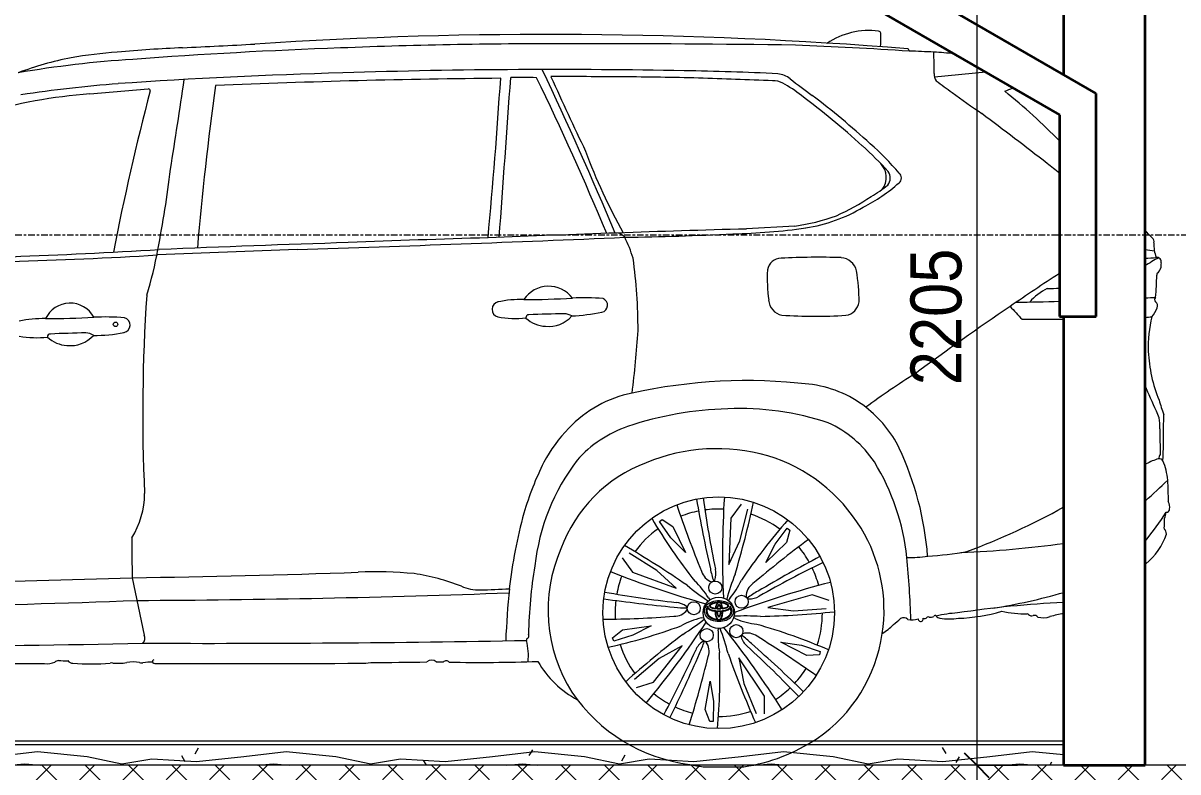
# Model space of a CAD drawing. Header units: millimetres. Extents: x -77355 to 26321, y -760 to 17156.
# Drawn here: x -44976 to -42146, y 884 to 2719 of the extents above; entities that cross this region are included whole.
import ezdxf

# ---------------------------------------------------------------- set-up
doc = ezdxf.new("R2010")
doc.units = ezdxf.units.MM
doc.linetypes.add('Centre', pattern=[31.75, 6.35, -4.7625, 15.875, -4.7625])
for name, color, linetype, lineweight in [('A-ANNO-DIMS', 211, 'Continuous', 9), ('A-ANNO-DIMS-50', 211, 'Continuous', 9), ('A-DETL-GENF', 92, 'Continuous', 18), ('A-DETL-MEDM', 33, 'Continuous', 35), ('A-FLOR', 192, 'Continuous', 18), ('A-FLOR-FNSH-1', 7, 'Continuous', 18), ('A-FLOR-LEVL-2', 51, 'Centre', 9), ('A-FLOR-PATT-1', 8, 'Continuous', 18), ('A-WALL-PATT-2', 254, 'Continuous', 18), ('G-IMPT', 8, 'Continuous', 18)]:
    doc.layers.add(name, color=color, linetype=linetype, lineweight=lineweight)
doc.styles.add('UTM Avo', font='', dxfattribs={"width": 0.9, "height": 125})
doc.styles.get('UTM Avo').set_extended_font_data('UTM Avo')
doc.dimstyles.new('1_Dim_chi_tiet_2_5', dxfattribs={"dimscale": 304.8, "dimtxt": 124.912619, "dimasz": 0.19685, "dimexe": 0.164042, "dimexo": 0.0625, "dimgap": 0.016404, "dimtad": 1, "dimdec": 0, "dimrnd": 5, "dimzin": 0, "dimdsep": 46, "dimtxsty": 'UTM Avo', "dimblk1": 'OBLIQUE', "dimblk2": 'OBLIQUE', "dimsah": 1, "dimcen": 0.09, "dimdle": 0.164042, "dimazin": 0, "dimtfac": 1, "dimtdec": 4, "dimtix": 1, "dimtmove": 0, "dimatfit": 3, "dimfxl": 0.328084, "dimfxlon": 1, "dimtvp": 1, "dimtolj": 1, "dimtzin": 0, "dimarcsym": 2})

# ---------------------------------------------------------------- blocks, each defined once
blk = doc.blocks.new('CAR_TOYOTA - CAR_TOYOTA_GRAND HIGHLANDER_dwg__U1-2292142-TKCS_NHÀ XE 2-3 - MẶT CẮT')
at = {"layer": 'G-IMPT', "flags": 128}
blk.add_lwpolyline([(-9121.4, 1025.8), (-9121, 1069.2), (-9184.2, 1163.6), (-9172, 1100.7), (-9142.1, 1026.6)], dxfattribs=at)
blk.add_lwpolyline([(-9255.5, 1007.1), (-9266.4, 1036.5), (-9254.5, 1106.6), (-9246.5, 1056.3), (-9247, 1007.6)], close=True, dxfattribs=at)
at = {"layer": 'G-IMPT'}
blk.add_circle((-9263, 1218.9), 16.1, dxfattribs=at)
for centre, radius, start, end in [((-9029.8, 1214.8), 205.4, 175.9287, 190.7567), ((-9759.9, 1033.9), 567, 14.2844, 20.8353), ((-11036.5, -205.3), 2318.9, 32.3725, 38.4746), ((-9246.2, 1164), 47.4, 123.8821, 157.3684), ((-9494.2, 1276.1), 236.8, 334.5407, 342.211), ((-9269.6, 1194.9), 8.94, 53.2359, 109.3348), ((-9294.9, 1179.7), 37.9, 340.0542, 36.1253), ((-11660.7, 2255.5), 2602.4, 331.7547, 335.6431), ((-12541.1, 2581.8), 3551.5, 333.8472, 336.6532), ((-11920.5, 1818), 2739.8, 342.6142, 346.2506), ((-10668.4, 1122.7), 1437.8, 354.7024, 2.1427), ((-7003.4, 1950.4), 2339.6, 199.3867, 203.8437)]:
    blk.add_arc(centre, radius, start, end, dxfattribs=at)
blk = doc.blocks.new('CAR_TOYOTA - CAR_TOYOTA_GRAND HIGHLANDER_dwg__U2-2292143-TKCS_NHÀ XE 2-3 - MẶT CẮT')
for p, rotation in [((-15954.8, 7731.6), 144), ((-17452.3, -3123), 216), ((-7591.6, -7901.4), 288.0000000000001), ((-5168.7, 9661.7), 72)]:
    blk.add_blockref('CAR_TOYOTA - CAR_TOYOTA_GRAND HIGHLANDER_dwg__U1-2292142-TKCS_NHÀ XE 2-3 - MẶT CẮT', p, dxfattribs=dict(rotation=rotation))
blk.add_blockref('CAR_TOYOTA - CAR_TOYOTA_GRAND HIGHLANDER_dwg__U1-2292142-TKCS_NHÀ XE 2-3 - MẶT CẮT', (0, 0))
blk = doc.blocks.new('CAR_TOYOTA - CAR_TOYOTA_GRAND HIGHLANDER_dwg-2292141-TKCS_NHÀ XE 2-3 - MẶT CẮT')
at = {"layer": 'G-IMPT'}
for p, q in [((-8578.4, 2598.3), (-8704.5, 2586)), ((-10774.8, 2545.2), (-10631.7, 2557.3)), ((-9047, 2221.4), (-9165.4, 2214.2)), ((-8185.5, 1638.5), (-8188.2, 1637.1)), ((-9258.6, 1310.4), (-9255.4, 1305.3)), ((-9222.1, 1310.5), (-9222.1, 1310.5)), ((-9206.4, 1309), (-9210.6, 1304.2)), ((-9264.9, 1296), (-9264.8, 1296)), ((-9195.1, 1274.3), (-9195.1, 1274.3)), ((-9276.1, 1261.2), (-9270.2, 1262.4)), ((-9191.6, 1258.9), (-9197, 1261.9)), ((-9234.7, 1229.4), (-9233.9, 1235.4)), ((-9221.1, 1237.4), (-9221.2, 1237.4)), ((-9271.9, 896.5), (-9171.6, 896.5))]:
    blk.add_line(p, q, dxfattribs=at)
at = {"layer": 'G-IMPT', "flags": 128}
blk.add_lwpolyline([(-11080.3, 1348.3), (-10671, 1359.5), (-10641.6, 1218.9)], dxfattribs=at)
at = {"layer": 'G-IMPT'}
for centre, radius in [((-10711.9, 1980.5), 5.51), ((-9233.5, 1273.8), 283.9), ((-9233.5, 1273.8), 38.4)]:
    blk.add_circle(centre, radius, dxfattribs=at)
for centre, radius, start, end in [((-9649.7, -8279.9), 10970.9, 85.40183, 93.76558), ((-8866.1, 2521.3), 179.3, 82.1278, 124.69), ((-8841.6, 2693.5), 5.37, 3.7562, 89.1984), ((-9096.6, 2682), 260.6, 355.2754, 2.6206), ((-12883.4, 49841.9), 47241.4, 272.83402, 273.04951), ((-9649.5, -10051.9), 12719.9, 89.71959, 92.30229), ((-9512.6, -32263.8), 34931.7, 89.23381, 90.12248), ((-9521.3, -8912.7), 11587.3, 86.26448, 87.64641), ((-10656.7, 1810.8), 839.3, 101.2889, 110.5179), ((-10615.3, 1397.8), 1253.1, 94.223, 99.4457), ((-10410.7, -559.4), 3220.6, 92.4377, 95.29), ((-9704.2, -10273.2), 12939, 92.02067, 94.27819), ((-8772.1, 2650.3), 5.77, 356.3235, 70.5355), ((-8802.6, 1047.6), 1602.8, 86.5561, 88.7042), ((-8883.3, -209.6), 2862.6, 85.4539, 86.4558), ((-9781.8, 2601.6), 1076.4, 359.6761, 2.44), ((-10503.2, -16.7), 2651.7, 93.5948, 99.7189), ((-9679.7, -11285.7), 13890.4, 90.18241, 91.96185), ((-9632.2, -13705.5), 16310.4, 88.89766, 90.322), ((-19013.8, -1804.5), 10335.6, 22.82043, 25.25285), ((-9801, -10573.6), 13175, 91.54065, 93.93585), ((-28062.5, 5139.1), 17704.7, 350.97108, 351.69057), ((-9552.3, -19692.8), 22277.4, 90.55446, 92.35336), ((-24469.6, 3550.4), 14733.4, 354.71222, 356.23728), ((-100656.2, 8948.9), 91135.3, 355.749171, 355.996167), ((-9807.6, -7253.1), 9838.9, 89.257, 89.62538), ((-16480.2, -708.2), 7555.6, 22.66627, 25.83975), ((-9609.6, -12826.7), 15414.3, 89.48197, 90.13016), ((-1033.3, 6467), 9444.9, 204.25228, 205.47467), ((-9539.5, -7843.2), 10430.4, 88.58958, 89.61971), ((-9449.4, -5253), 7856, 87.36621, 89.04502), ((-11166.8, -52337.7), 54954, 87.84603, 88.03527), ((-9099.2, 2533), 44.5, 59.5752, 92.6845), ((-9096.1, 2533), 62.1, 52.3642, 82.842), ((-8122.4, 3767.8), 1510.4, 231.715, 234.2728), ((-8678, 2593.1), 27.5, 174.9618, 215.3165), ((-8049.2, 3424.1), 1068.3, 232.4398, 235.0236), ((-10442.2, -799.8), 3380.3, 94.4649, 98.5319), ((-4171.3, 873.1), 6670.8, 165.4149, 168.89757), ((-10630.8, 2553.6), 3.77, 349.3776, 103.3052), ((-2234.5, 1447.2), 8308.2, 172.26268, 175.02577), ((-9190.5, 2346.9), 251.6, 50.6327, 63.1211), ((-5248.1, 7283.8), 5837.2, 234.21205, 235.09061), ((-9068.7, 3865.4), 1418.8, 292.2003, 293.0827), ((-9436.4, 1420.3), 1448.1, 44.159, 51.3815), ((-10677.3, 1252.7), 1296.2, 94.3142, 106.2871), ((-10585.1, 499.4), 2566.3, 50.583, 52.7251), ((-10319.8, 819.7), 2166.9, 47.7299, 52.6208), ((-17067.3, -8780.5), 14109.2, 52.24534, 53.06303), ((-9829.5, 1395.6), 1394.2, 47.1606, 51.1872), ((-9415.5, 1818.4), 802.9, 41.9176, 48.3069), ((-9291.9, 1931.1), 653.2, 40.0014, 48.8807), ((-8246.9, 2888), 1399.1, 200.2087, 209.2276), ((-13311.5, 2692.4), 2754.4, 348.9303, 353.0801), ((-8870.7, 2340.9), 48, 321.8557, 44.5391), ((-8840.9, 2338.7), 27.9, 322.6275, 35.0611), ((-8800.6, 2339.2), 14.9, 307.3133, 52.6315), ((-10011.6, 345.8), 2573.5, 51.1691, 52.0375), ((-9071.3, 2645.6), 423.8, 296.9541, 311.3113), ((-9060.3, 2633.9), 394.7, 300.5251, 307.7334), ((-9200.4, 2808.3), 616.9, 294.4385, 303.508), ((-9078.8, 2600.5), 388, 278.6531, 300.9572), ((-9113.3, 2706), 489.1, 277.7947, 290.1124), ((-8520.9, -23621.2), 25843.4, 91.42909, 92.13399), ((-9228.5, 3671.9), 1469.8, 271.162, 278.1411), ((-9172.6, 1305.7), 1337.3, 41.5284, 42.5865), ((-8655, -44314.9), 46519.6, 91.83104, 92.40214), ((-12205.3, 65162.2), 63027.9, 271.76276, 272.492794), ((-8965.7, -27284.3), 29488.7, 91.61892, 92.28493), ((-8296.3, -34150.8), 36374.4, 91.86988, 92.36735), ((-9486.3, 2176.6), 28.3, 37.8541, 79.0282), ((-9554.1, 9129.7), 6936.3, 270.74384, 272.93644), ((-9732.7, 2057.2), 301.5, 16.4073, 26.9725), ((-8178, 2182.7), 11.6, 348.1456, 55.9527), ((-8061.5, 2174.6), 105.4, 176.873, 186.799), ((-11647.1, 20073.7), 17940.2, 272.17268, 273.33087), ((-11450.2, 2307.7), 854.1, 342.5739, 350.287), ((-5705, -117020), 119271.4, 92.191799, 92.356534), ((-8256.4, 1556.1), 610.7, 81.4554, 83.5732), ((-8070.3, 2178.9), 97.2, 189.9061, 200.6515), ((-11363.8, 15001.3), 12872.9, 271.75168, 273.36062), ((-10587.6, 1974.9), 1156.3, 359.5376, 8.3293), ((-9080.7, 2108.7), 33.8, 90.1371, 170.9735), ((-8989.2, 388.5), 1756.4, 88.1852, 92.9887), ((-8936.3, 2102.3), 41.7, 13.1436, 86.348), ((-8025.9, 1887.5), 286.8, 116.744, 124.5847), ((-8214.6, 2702.6), 560.6, 272.7025, 275.4631), ((-8159.7, 2133.9), 10.8, 346.3552, 98.5094), ((-8038, 2121.3), 111.7, 174.8308, 181.0878), ((-8657.5, 2095.3), 457, 177.6517, 187.0096), ((-9425.9, 2029.5), 536.6, 0.6228, 8.8247), ((-5815, -1904.7), 4769.9, 122.7926, 124.5345), ((-8788.7, 2103.4), 628.7, 354.8266, 359.8003), ((-8155.8, 2102.4), 4.37, 130.196, 195.68), ((-8177.9, 2128.4), 29.8, 310.2639, 341.8591), ((-9650.2, 2001), 72.9, 37.105, 146.2796), ((-8362.1, 1940), 144.8, 117.2628, 138.9106), ((-8425.2, 2780), 711.3, 269.7457, 272.1767), ((-6402.1, 1761.1), 4243.2, 176.0697, 182.6333), ((-9717, 1766), 275.6, 88.7286, 102.2349), ((-9706.4, 3903.7), 1862.3, 269.8628, 273.5218), ((-9565.2, 1464.5), 581.1, 85.2574, 92.646), ((-9523.3, 2027.4), 17.3, 281.2405, 69.154), ((-9071.8, 2042.1), 39.4, 183.7604, 260.0163), ((-8281.9, 4084.6), 2041.4, 272.6313, 273.3517), ((-8159.1, 2041.1), 6.56, 122.154, 236.7658), ((-10823.3, 1965.6), 66.9, 28.9731, 154.4115), ((-9769.8, 2017), 19.1, 101.9107, 253.9987), ((-9626.1, 2548.1), 548, 273.3811, 281.1661), ((-8927.1, 2040.6), 38.1, 278.0123, 352.0328), ((-4310.6, -4160.2), 7480.9, 124.23353, 126.41487), ((-8060.9, 2417), 603.2, 220.5751, 224.6618), ((-8559.6, 6860.9), 4826.5, 270.6551, 271.916), ((-8208.8, 2036.2), 52.1, 314.865, 342.9767), ((-8169.4, 2026.1), 11.7, 333.5916, 54.7574), ((-10889.7, 1719), 275.6, 88.7286, 102.2349), ((-10879.2, 3856.8), 1862.3, 269.8628, 273.5218), ((-10737.9, 1417.5), 581.1, 85.2574, 92.646), ((-10694.9, 1978.7), 18.6, 281.3678, 74.4823), ((-9732, 2233.4), 238.7, 259.5908, 276.2628), ((-9699.6, 1997.5), 6.42, 84.4204, 191.6942), ((-9655.9, 2048.1), 72.2, 226.0677, 268.1132), ((-9486, -3271.7), 5279.9, 91.3659, 92.3119), ((-9648.9, 2047.5), 72.1, 262.5519, 319.9018), ((-9616.2, 1960.5), 46.4, 61.0209, 84.6379), ((-8996.4, 3231.7), 1231.2, 266.1717, 273.4754), ((-8479.4, 13575.3), 11582.3, 269.94795, 270.45111), ((-8219.4, 2372.8), 376.5, 274.7484, 277.2246), ((-7862.6, 1925.1), 318.2, 166.5174, 181.9812), ((-10872.4, 1950.5), 6.42, 84.4204, 191.6942), ((-10658.7, -3318.7), 5279.9, 91.3659, 92.3119), ((-10821.9, 2003), 74.5, 263.0299, 318.4558), ((-10787.8, 1919.2), 40.7, 57.8481, 85.4921), ((-10757.7, 2274), 320.5, 268.4862, 281.9735), ((-11766.4, 2106.5), 2339.3, 352.7673, 356.5449), ((-10904.7, 2186.5), 238.7, 259.5908, 276.2628), ((-10828.6, 2001.2), 72.2, 226.0677, 268.1132), ((-7832.5, 1929.1), 348.4, 182.4748, 202.6875), ((-9163.9, 536.4), 1306.3, 83.3577, 102.459), ((-7792.4, 320.4), 1813.8, 121.9182, 126.5616), ((-9389.1, 1526.3), 291.2, 101.2041, 136.7613), ((-9040.8, 1564.2), 271.2, 51.7661, 84.077), ((-7954.4, 1923), 252, 201.2986, 205.1985), ((-9857.6, 1036.2), 1847.7, 22.7733, 24.9562), ((-7659.4, 1934.8), 514.1, 195.8082, 199.931), ((-9190.2, 933.6), 840.1, 91.4549, 108.4974), ((-9179.4, 1102.4), 671.8, 71.3971, 92.7436), ((-9052.3, 1546.2), 292.6, 26.6647, 52.1805), ((-8387.9, 1750.9), 245.4, 354.7926, 2.0144), ((-9360.6, 1451.6), 294.8, 109.0382, 138.3288), ((-9075.2, 1494.4), 268.4, 33.7037, 65.7691), ((-8300.1, 1729.6), 147.8, 358.0669, 8.4663), ((-9047.5, 1701.3), 904.4, 356.5146, 1.7297), ((-9350.7, 1478.6), 352, 135.3788, 152.2448), ((-898.7, 1810.4), 7254.2, 180.67747, 181.17714), ((-9238.6, 1223.5), 452.4, 73.9144, 112.4869), ((-9492.3, 1351.9), 773.3, 4.4989, 24.8972), ((-8960.4, 1294.8), 783.2, 153.6442, 163.4422), ((-9162.4, 1330.5), 525, 142.8426, 173.6039), ((-9229.2, 1272.6), 402.6, 31.1314, 73.2634), ((-9327.8, 1350.9), 558.5, 5.9879, 31.5727), ((-8128.5, 1543.9), 110.4, 104.1519, 121.111), ((-8137.8, 1650), 17.7, 140.0295, 176.8043), ((-8153.8, 1640.1), 11, 34.492, 98.6469), ((-8286.9, 1586), 154.5, 4.808, 23.0206), ((-9286.6, 1309), 355.2, 110.6034, 159.988), ((-9172.1, 2661.1), 1485.9, 311.4949, 314.3726), ((-8738.4, 1555.5), 607, 359.1193, 4.0986), ((-10848.9, 1567.1), 208.1, 328.116, 359.7461), ((-9228.7, 3048), 1732.7, 290.3814, 299.0335), ((-8163.8, 1531), 35.7, 355.2957, 25.2689), ((-8543.9, 1197.8), 1210.4, 164.6591, 173.5956), ((-9233.5, 1273.8), 254.1, 101.1714, 111.4821), ((-9233.5, 1273.8), 254.1, 87.2479, 97.627), ((-9233.5, 1273.8), 254.1, 53.8175, 71.9301), ((-8674.1, 1857.4), 634.3, 320.0696, 327.8952), ((-10234.6, 1555), 2094.6, 357.9675, 358.6282), ((-8241.1, 1537.4), 105.7, 342.0533, 350.6551), ((-8136, 1528), 7.75, 263.5866, 0.4467), ((-9233.5, 1273.8), 254.1, 125.8175, 143.9301), ((-9211.1, 1281), 382.8, 351.2478, 31.4492), ((-8170.5, 1461.7), 34.8, 7.8705, 33.0881), ((-7795.4, 1442.5), 2876.8, 179.7085, 181.6536), ((-8745.1, 4014.3), 2595.1, 272.3271, 277.9082), ((-8291.7, 1520.2), 164.7, 309.6307, 340.981), ((-9278, 1280.1), 373.9, 156.2829, 212.5556), ((-9233.5, 1273.8), 254.1, 29.1714, 39.4821), ((-8764.3, 2196.3), 784.9, 273.1329, 280.1999), ((-8612.7, 1205.2), 1087, 170.2665, 179.1386), ((-8768.7, 1737.8), 328.6, 269.371, 278.2849), ((-10785.6, 1205.4), 2023.5, 1.4508, 5.7777), ((-8323.4, 1536.7), 198.1, 313.0672, 313.6432), ((-11238.3, 36018.5), 34663.7, 270.93762, 271.85367), ((-10070.4, 478.8), 895.4, 84.2219, 92.9845), ((-10056.1, 851.5), 523.7, 68.5109, 81.6716), ((-9233.5, 1273.8), 254.1, 159.2479, 169.627), ((-9233.5, 1273.8), 254.1, 15.2479, 25.627), ((-9820.6, 1439.8), 110.1, 246.6375, 271.2489), ((-9889.2, 3874), 2545.2, 271.5995, 273.2092), ((-7281.3, 1095.5), 2476.8, 174.5022, 177.463), ((-11650.3, 26850), 25565, 269.81249, 272.22113), ((-10773.7, 29378.1), 28074.2, 270.23303, 272.09432), ((-9233.5, 1273.8), 254.1, 173.1714, 183.4821), ((-9232.9, 1247), 55.8, 88.4894, 108.7155), ((-9233.1, 1248), 54.9, 69.0933, 88.2297), ((-8793.9, 2737.2), 1470.7, 279.0961, 286.0279), ((-9251.1, 1277.7), 18, 173.7442, 214.5824), ((-9248.5, 1277.7), 20.6, 139.0416, 174.6487), ((-9250.1, 1277.9), 14.5, 167.5217, 189.4441), ((-9246.5, 1278.6), 18.1, 189.5823, 202.1984), ((-9246.9, 1278), 17.6, 154.128, 169.9418), ((-9241.1, 1270.2), 31.2, 108.1155, 137.577), ((-9240.7, 1275.2), 24.4, 143.7558, 154.5092), ((-9244.4, 1277.8), 18.2, 153.3972, 179.569), ((-9247.8, 1278.2), 14.7, 181.1777, 204.4978), ((-9252.4, 1290.6), 9.5, 209.4275, 237.1442), ((-9255.9, 1289.1), 4.48, 173.1158, 218.8916), ((-9250.4, 1293), 11.3, 217.0484, 241.302), ((-9245.7, 1299.7), 20.7, 235.2708, 248.979), ((-9254.3, 1290.9), 2.56, 139.1299, 189.441), ((-9253.3, 1291.1), 3.53, 189.0248, 220.5355), ((-9248.5, 1286.9), 9.59, 111.9383, 143.3535), ((-9248.3, 1295.6), 10.3, 221.8043, 242.6461), ((-9243.3, 1304.8), 25.1, 239.8879, 252.4131), ((-9252.3, 1290.6), 2.37, 140.8508, 177.8305), ((-9252.3, 1290.7), 2.38, 178.8838, 209.7884), ((-9250.1, 1292.3), 5.11, 213.6606, 242.1106), ((-9248.7, 1287.8), 6.91, 125.0355, 141.8402), ((-9235.7, 1325.7), 48.6, 249.0315, 254.4607), ((-9241.9, 1310.2), 26.2, 244.8122, 260.0768), ((-9242.6, 1279.2), 17.4, 117.2578, 125.0676), ((-9243.1, 1305.5), 20, 242.0642, 250.7515), ((-9234.6, 1255.8), 43.7, 104.0669, 113.5504), ((-9239, 1316.5), 37.4, 251.6254, 259.3671), ((-9240.2, 1273.7), 23.4, 109.3659, 116.4258), ((-9240.2, 1316.7), 31.6, 252.5841, 259.4308), ((-9234.1, 1340.5), 63.3, 256.6221, 261.2246), ((-9231.5, 1245.5), 53, 101.4732, 108.1675), ((-9236.2, 1336.3), 52.9, 258.8657, 264.7401), ((-9240.2, 1313.3), 28.2, 258.0518, 266.0728), ((-9238.8, 1314.6), 35.6, 258.3606, 265.858), ((-9229.9, 1227.6), 72.2, 95.9672, 102.3039), ((-9245.3, 1260), 18, 81.613, 85.2345), ((-9188.8, 1223.7), 76.3, 133.5303, 134.9045), ((-9033.6, 1281.2), 209.1, 180.9418, 181.566), ((-9193.1, 1278.1), 49.5, 182.9902, 189.4852), ((-9208.1, 1280.6), 34.4, 162.7061, 172.4081), ((-9260.8, 1270.6), 23.7, 33.4511, 37.9042), ((-9234.7, 1258.8), 39.3, 93.331, 100.6756), ((-9203.3, 1278), 38, 178.4373, 186.0754), ((-9208.8, 1280.8), 32.4, 167.6274, 174.9958), ((-9144.6, 1284.6), 97.2, 186.2543, 189.3676), ((-9220.6, 1284.6), 21.2, 140.5697, 162.966), ((-9209.3, 1281), 31.8, 155.3158, 167.7337), ((-9227.5, 1289.5), 11.8, 134.207, 155.9877), ((-9232.7, 1355.7), 77.2, 265.9586, 273.7146), ((-9206.8, 1278.3), 31.4, 179.1513, 193.7016), ((-9211.5, 1281.3), 26.5, 162.6195, 175.3593), ((-9294.2, 1339.3), 79.3, 315.1868, 316.4092), ((-9232.1, 1403.2), 119.9, 267.2095, 271.9943), ((-9233, 1253.8), 45.8, 85.147, 95.5464), ((-9233, 1383), 105.7, 267.7519, 272.2481), ((-9205.5, 1278.3), 31.6, 181.848, 190.0691), ((-9232.9, 1290.8), 8.3, 59.6881, 119.5638), ((-9226.1, 1286.3), 11.1, 143.4705, 164.558), ((-9220.2, 1283.2), 16.6, 161.083, 175.0018), ((-9232, 1395.1), 110.5, 267.5517, 271.5159), ((-9228.2, 1286.4), 8, 138.3501, 164.1203), ((-9232.4, 1294.4), 4.85, 110.9906, 132.5802), ((-9231.7, 1290.2), 4.26, 117.1315, 141.6287), ((-9232.9, 1290.6), 1.67, 36.7664, 138.1431), ((-9232.8, 1294.7), 4.37, 76.4288, 107.8218), ((-9233, 1292.6), 1.59, 69.2696, 114.0716), ((-9233.8, 1290.6), 3.73, 49.416, 68.4608), ((-9233.8, 1293.9), 5.52, 50.0956, 68.4838), ((-9237.8, 1286.3), 8.16, 16.1937, 40.4469), ((-9239.3, 1286.3), 10.6, 14.2184, 41.7275), ((-9239.5, 1288.5), 13.3, 16.9658, 45.9296), ((-9246, 1282.9), 17, 5.6621, 19.4417), ((-9250.7, 1276.5), 21.8, 345.3431, 353.8331), ((-9256.2, 1278), 28.4, 339.6492, 352.2728), ((-9236.6, 1221.9), 77.9, 79.2443, 84.431), ((-9235.8, 1276.9), 10.2, 39.3812, 48.9402), ((-9247.2, 1277.2), 18.3, 350.6108, 0.3842), ((-9256, 1280.8), 28.2, 5.1913, 16.744), ((-9243.8, 1285.5), 19.6, 15.4806, 39.5003), ((-9231.1, 1258.7), 39.3, 79.3244, 86.4882), ((-9264.1, 1278.6), 36.4, 352.9887, 0.1941), ((-9258.5, 1280.7), 33.8, 5.1036, 20.3246), ((-9260.7, 1277), 36.1, 348.6484, 359.0664), ((-9257.7, 1280.5), 34.4, 7.5919, 17.2939), ((-9214.6, 1276.4), 12.6, 136.3191, 144.5692), ((-9227.8, 1325.7), 42.1, 274.0215, 284.2464), ((-9255.1, 1278.8), 30.6, 355.5146, 0.5308), ((-9228.1, 1321.5), 42.6, 274.7629, 283.3064), ((-9283.5, 1221.7), 82.2, 42.8851, 44.218), ((-9272.7, 1278), 49.5, 350.5148, 357.0098), ((-9234.4, 1245.5), 53, 71.8325, 78.5268), ((-9225.6, 1313.2), 28.2, 273.9272, 281.9482), ((-9432.3, 1281.1), 209.1, 358.434, 359.0582), ((-9220.6, 1259.9), 18, 94.7655, 98.387), ((-9231.3, 1254.8), 44.6, 67.9903, 78.1052), ((-9231.7, 1340.4), 63.3, 278.7754, 283.3779), ((-9225.6, 1316.7), 31.6, 280.5692, 287.4159), ((-9225.5, 1312.3), 33.1, 282.5995, 293.0563), ((-9225.6, 1273.7), 23.4, 63.5742, 70.6341), ((-9222.4, 1305.8), 21.5, 283.2592, 298.4672), ((-9230.1, 1325.6), 48.6, 285.5393, 290.9685), ((-9222.7, 1305.4), 20, 289.2485, 297.9358), ((-9223.2, 1279.2), 17.4, 54.9324, 62.7422), ((-9221.1, 1280.9), 16.5, 50.5934, 66.6842), ((-9223.7, 1272), 29.1, 38.3414, 69.4647), ((-9215.7, 1292.3), 5.11, 297.8894, 326.3394), ((-9217.1, 1287.8), 6.91, 38.1598, 54.9645), ((-9220.1, 1299.6), 20.7, 291.021, 304.7292), ((-9221.5, 1302.3), 22.3, 293.744, 305.9117), ((-9215, 1292.6), 6.41, 297.1132, 331.871), ((-9213.5, 1290.6), 2.37, 2.1695, 39.1492), ((-9213.5, 1290.6), 2.38, 330.2116, 1.1162), ((-9213.8, 1290.1), 4.87, 18.569, 48.8359), ((-9211.6, 1290.8), 2.56, 331.3429, 18.3357), ((-9213, 1290.8), 8.02, 305.0488, 330.8767), ((-9213.5, 1290.5), 9.5, 302.8558, 330.5725), ((-9209.7, 1289), 4.24, 330.3977, 8.1785), ((-9227.2, 1273.3), 27.2, 26.9823, 36.9307), ((-9221.5, 1277.7), 18.2, 0.431, 26.6028), ((-9218, 1278.1), 14.7, 335.5022, 358.8223), ((-9216.1, 1277.5), 14.7, 322.3938, 355.7171), ((-9217.6, 1278.5), 20.9, 309.5841, 353.5324), ((-9221.5, 1277.3), 20.2, 12.8895, 24.383), ((-9216.5, 1278.2), 15.2, 352.928, 13.4861), ((-9216.6, 1277.9), 19.8, 354.8564, 37.6207), ((-8274.9, -1165.6), 2467.3, 92.632, 98.6953), ((-8658.7, 1667.3), 407.3, 271.7926, 286.9896), ((-8481, 1527.3), 256.3, 256.7696, 270.8667), ((-9244.5, 1281.7), 25.8, 213.4958, 242.1636), ((-9244.8, 1280), 20.2, 204.1307, 217.4274), ((-9243.3, 1280.7), 19.9, 205.6677, 227.4627), ((-9244.1, 1280.6), 21.1, 217.5437, 232.4226), ((-9233.8, 1294.2), 38.2, 232.5802, 239.8654), ((-9234.1, 1293.9), 35.9, 230.8695, 265.1252), ((-9234.1, 1300.3), 47.1, 241.5781, 266.1273), ((-9234.7, 1296.2), 39.5, 242.4653, 249.7199), ((-9229.5, 1314.2), 58.3, 251.0299, 254.7882), ((-9234.4, 1296.8), 40.2, 255.0524, 267.7491), ((-9203.6, 1276.5), 38.9, 189.7409, 200.3685), ((-9210.4, 1274.5), 30.5, 190.7711, 204.133), ((-9222.2, 1270), 19.3, 201.5112, 215.782), ((-9227.8, 1266.4), 11.4, 202.9391, 225.0151), ((-9233.6, 1262.6), 5.7, 222.6443, 231.7992), ((-9219.9, 1274.9), 17.8, 193.0327, 210.5644), ((-9233, 1309.2), 56, 265.6492, 283.7118), ((-9233, 1265.7), 8.65, 240.9438, 298.9367), ((-9219.9, 1275.4), 17, 188.595, 202.8751), ((-9232.8, 1302.4), 45.9, 266.0101, 276.4692), ((-9232.7, 1261.5), 4.44, 224.3773, 253.8229), ((-9225.8, 1272.8), 10.5, 202.4106, 211.4756), ((-9231.9, 1267.7), 3.84, 208.5361, 242.4702), ((-9232.1, 1268.8), 3.03, 210.6903, 244.5541), ((-9232.9, 1260.4), 3.37, 252.3514, 289.09), ((-9233, 1265.5), 1.4, 241.6202, 286.0474), ((-9232.9, 1267.5), 1.5, 248.2374, 288.2314), ((-9233.7, 1267.3), 3.38, 288.9991, 322.9311), ((-9233.5, 1268.4), 2.58, 294.3393, 329.1751), ((-9234.2, 1262.9), 6.17, 292.8573, 322.7108), ((-9242.2, 1273.9), 12.9, 328.0972, 347.2297), ((-9240.5, 1272.2), 11.7, 324.0187, 339.585), ((-9240.3, 1267.7), 13.9, 322.4015, 337.5061), ((-9231.3, 1293.1), 35, 274.1589, 309.3511), ((-9231.6, 1262.6), 5.31, 301.9376, 311.4045), ((-9243.5, 1269.8), 19, 324.0197, 338.5319), ((-9232, 1298.6), 42, 275.9496, 287.4509), ((-9255.8, 1274.4), 30.8, 337.0143, 351.5932), ((-9262.2, 1276.4), 38.9, 339.6315, 350.2591), ((-9228, 1291), 37.1, 282.857, 309.7094), ((-9227.5, 1287.5), 30.1, 285.5961, 299.5786), ((-9229.7, 1291.4), 34.6, 299.6715, 307.9423), ((-9222.6, 1280.7), 19.9, 312.5373, 334.3323), ((-9223.1, 1281.6), 22.8, 309.8993, 324.9123), ((-9233.5, 1273.8), 254.1, 341.8175, 359.9301), ((-9000.7, 1502), 322.7, 307.2444, 311.3257), ((-8780.2, 1247.3), 14.4, 45.1748, 120.9819), ((-8760, 1311), 54.4, 259.3052, 286.3901), ((-8738.4, 1258.6), 6.25, 177.6678, 19.1802), ((-8728.9, 1267.6), 7.83, 242.8295, 320.7691), ((-8719.9, 1258.7), 4.91, 66.7167, 126.629), ((-8714.4, 1283.1), 20.2, 259.934, 294.5754), ((-8702.9, 1263.8), 3.24, 35.4759, 163.9778), ((-8636.8, 1012.8), 260.7, 92.451, 104.098), ((-8689.5, 1274.3), 13.8, 218.4462, 261.4004), ((-8667.4, 1411.5), 152.8, 260.8939, 278.0503), ((-8476.7, 1267.9), 3.19, 29.4504, 98.7929), ((-8466.9, 1275.7), 9.39, 222.0365, 294.8072), ((-8460.2, 1256.1), 11.4, 39.2517, 104.001), ((-8438.4, 1313.1), 51.4, 255.3698, 289.1695), ((-8014, -351.3), 1666.4, 102.9779, 104.1558), ((-10654.9, 1211.5), 15.2, 306.4814, 29.2383), ((-9707.4, 1217.7), 8.69, 306.9913, 26.2111), ((-9205.4, 1275.8), 376.4, 304.4486, 351.8999), ((-8907.5, 1342.3), 140.9, 301.9957, 316.4046), ((-11321.3, 31326.6), 30135, 269.08074, 271.28429), ((-10486.9, 44348.3), 43149.4, 269.78889, 271.03875), ((-9701.7, 1207.5), 3.33, 99.2294, 206.6547), ((-9855.8, 1168.1), 155.8, 354.7312, 14.0867), ((-9233.5, 1273.8), 254.1, 197.8175, 215.9301), ((-10970.7, 10055.2), 8906, 269.49938, 270.54593), ((-10879, 1190.5), 41.5, 260.4747, 295.8776), ((-10847.6, 1132.5), 24.6, 99.0693, 122.8268), ((-10836.3, 1367.9), 211.6, 265.8937, 272.0607), ((-10815.7, 1166.2), 16.2, 217.0332, 265.8573), ((-10772, 1929.5), 780.8, 266.7076, 273.4475), ((-10721.1, 1141.5), 9.46, 75.9217, 115.2344), ((-10705.3, 1281.2), 131.2, 264.0916, 279.0745), ((-10667.3, 1053.9), 99.3, 81.7747, 100.0252), ((-10647.4, 1164.2), 13.3, 244.9862, 281.9046), ((-10613.9, 929), 224.3, 91.9479, 97.8883), ((-10617.9, 1154.4), 3.81, 97.5743, 198.0815), ((-10617, 1154.1), 4.58, 191.0872, 295.1422), ((-10380.8, 91983), 90833.4, 269.852217, 270.169912), ((-10112.9, 1310.3), 160.3, 270.537, 279.5841), ((-10064.8, 6762.9), 5610.7, 269.7806, 271.1842), ((-9937.2, 1140.8), 17.1, 47.9354, 132.6339), ((-9914.8, 1320.1), 166.9, 266.2522, 272.2136), ((-9901.7, 1146.9), 9.28, 39.6795, 136.3178), ((-9821.1, 5879.7), 4727.5, 269.1105, 271.7482), ((-9458.4, 1282.7), 253.3, 210.4157, 241.3745), ((-9233.5, 1273.8), 254.1, 317.1714, 327.4821), ((-9252.6, 1310.7), 412, 214.2347, 262.7368), ((-9233.5, 1273.8), 254.1, 231.2479, 241.627), ((-9233.5, 1273.8), 254.1, 303.2479, 313.627), ((-9233.5, 1273.8), 254.1, 245.1714, 255.4821), ((-9233.5, 1273.8), 254.1, 269.8175, 287.9301), ((-9240, 1340.9), 449.7, 278.7403, 303.3839), ((-9221.8, 1293.8), 400.5, 258.0614, 262.8126)]:
    blk.add_arc(centre, radius, start, end, dxfattribs=at)
blk.add_blockref('CAR_TOYOTA - CAR_TOYOTA_GRAND HIGHLANDER_dwg__U2-2292143-TKCS_NHÀ XE 2-3 - MẶT CẮT', (0, 0))
blk = doc.blocks.new('CAR_TOYOTA - CAR_TOYOTA-2292600-TKCS_NHÀ XE 2-3 - MẶT CẮT')
blk.add_blockref('CAR_TOYOTA - CAR_TOYOTA_GRAND HIGHLANDER_dwg-2292141-TKCS_NHÀ XE 2-3 - MẶT CẮT', (0, 0))
blk = doc.blocks.new('DIMBLOCK15-TKCS_NHÀ XE 2-3 - MẶT CẮT')
at = {"layer": 'A-ANNO-DIMS-50'}
for p, q in [((-42638.7, 3155.3), (-42638.7, 850)), ((-42538.7, 3105.3), (-42688.7, 3105.3)), ((-42638.7, 3105.3), (-42538.7, 3105.3)), ((-42538.7, 900), (-42688.7, 900)), ((-42638.7, 900), (-42538.7, 900))]:
    blk.add_line(p, q, dxfattribs=at)
at = {"layer": 'A-ANNO-DIMS-50', "lineweight": 25}
for p, q in [((-42638.7, 3105.3), (-42668.7, 3135.3)), ((-42638.7, 3105.3), (-42608.7, 3075.3)), ((-42638.7, 900), (-42668.7, 930)), ((-42638.7, 900), (-42608.7, 870))]:
    blk.add_line(p, q, dxfattribs=at)
at = {"layer": 'A-ANNO-DIMS-50', "color": 0, "insert": (-42801, 1831.4), "char_height": 125, "width": 410.824, "attachment_point": 1, "rotation": 90, "line_spacing_factor": 1.110334, "style": 'UTM Avo'}
blk.add_mtext('2205', dxfattribs=at)
blk = doc.blocks.new('_Oblique')
at = {"color": 0, "linetype": 'ByBlock', "lineweight": -2}
blk.add_line((-0.5, -0.5), (0.5, 0.5), dxfattribs=at)

msp = doc.modelspace()

# ---------------------------------------------------------------- hatches: boundary and pattern name
at = {"layer": 'A-FLOR-PATT-1'}
h = msp.add_hatch(dxfattribs=at)
h.set_pattern_fill('FP_24', color=256, style=0, pattern_type=2)
h.set_pattern_definition([(45, (-45395.88, 14200), (-53.033, 53.033), []), (135, (-45395.88, 14200), (-53.033, -53.033), [])])
h.paths.add_polyline_path([(-42132.1, 830), (-41925.8, 830), (-41925.8, 900), (-47274.5, 900), (-47274.5, 830), (-42225.8, 830)])
at = {"layer": 'A-WALL-PATT-2'}
h = msp.add_hatch(dxfattribs=at)
h.set_pattern_fill('FP_37', color=256, style=0, pattern_type=2)
h.set_pattern_definition([(0, (-45395.88, 14200), (406.4, 101.6), [16.764, -288.036, 16.764, -288.036, -1625.6]), (0, (-45395.88, 14200), (406.4, 101.6), [-609.6, 16.764, -592.836, 16.764, -288.036, -711.2]), (0, (-45395.88, 14200), (406.4, 101.6), [-1524, 16.764, -186.436, 16.764, -491.236]), (120, (-45243.48, 14250.8), (-291.1882, 301.1527), [16.764, -288.036, 16.764, -288.036, -1625.6]), (120, (-45243.48, 14250.8), (-291.1882, 301.1527), [-609.6, 16.764, -592.836, 16.764, -288.036, -711.2]), (120, (-45243.48, 14250.8), (-291.1882, 301.1527), [-1524, 16.764, -186.436, 16.764, -491.236]), (240, (-45192.68, 14454), (-115.2118, -402.7527), [16.764, -288.036, 16.764, -288.036, -1625.6]), (240, (-45192.68, 14454), (-115.2118, -402.7527), [-609.6, 16.764, -592.836, 16.764, -288.036, -711.2]), (240, (-45192.68, 14454), (-115.2118, -402.7527), [-1524, 16.764, -186.436, 16.764, -491.236])])
h.paths.add_polyline_path([(-42425.8, 900), (-42425.8, 950), (-47274.5, 950), (-47274.5, 900), (-43237, 900)])
h = msp.add_hatch(dxfattribs=at)
h.set_pattern_fill('FP_36', color=256, style=0, pattern_type=2)
h.set_pattern_definition([(349.695, (-42036.8, 869.39), (3657.5982, -609.61005), [68.155, -6747.38]), (0, (-41969.75, 857.2), (609.6, 609.6), [67.056, -542.544]), (18.435, (-41902.69, 857.2), (1219.199, 609.6016), [57.83, -1869.893]), (172.875, (-41847.825, 875.49), (4267.1994, -609.5991), [49.148, -4865.604]), (174.806, (-41896.593, 881.584), (6096.00395, -609.5547), [67.333, -6665.92]), (194.036, (-41963.65, 887.68), (-1828.8022, -609.5924), [75.403, -2438.04]), (9.462, (-41988.03, 869.39), (3048.005, 609.5835), [37.08, -3670.97]), (353.66, (-41951.46, 875.49), (-4876.8008, 609.5835), [55.202, -5464.96]), (185.711, (-41896.593, 869.39), (-5486.3951, -609.63944), [61.264, -6065.14]), (168.69, (-41957.55, 863.3), (2438.4, -609.6026), [31.084, -3077.28]), (354.806, (-42091.665, 863.296), (-6096.00395, 609.5547), [67.333, -6665.92]), (348.69, (-42024.61, 857.2), (-2438.4, 609.6026), [62.167, -3046.194]), (0, (-41963.65, 845), (609.6, 609.6), [73.15, -536.45]), (20.556, (-41890.5, 845.01), (3048.0001, 1219.197), [52.084, -5156.34]), (3.814, (-41841.73, 863.296), (8534.40115, 609.5889), [91.643, -9072.654]), (354.806, (-41750.29, 869.39), (-6096.00395, 609.5547), [67.333, -6665.92]), (0, (-41683.23, 863.3), (609.6, 609.6), [67.056, -542.544]), (5.194, (-42225.78, 863.296), (6096.00395, 609.5547), [67.333, -6665.92]), (354.806, (-42158.72, 869.39), (-6096.00395, 609.5547), [67.333, -6665.92]), (0, (-42225.8, 875.5), (609.6, 609.6), [36.576, -573.024]), (5.194, (-42189.2, 875.49), (6096.00395, 609.5547), [67.333, -6665.92]), (0, (-42122.15, 881.6), (609.6, 609.6), [60.96, -548.64]), (10.305, (-42061.185, 881.584), (-3657.5982, -609.61005), [68.155, -6747.38]), (5.194, (-41994.13, 893.776), (6096.00395, 609.5547), [67.333, -6665.92]), (354.806, (-41927.073, 899.87), (-6096.00395, 609.5547), [67.333, -6665.92]), (354.806, (-41860.02, 893.776), (-6096.00395, 609.5547), [67.333, -6665.92]), (351.87, (-41792.96, 887.68), (-3657.6004, 609.5929), [86.21, -4224.312]), (0, (-41707.6, 875.5), (609.6, 609.6), [91.44, -518.16]), (347.471, (-41732, 509.73), (3047.9989, -609.61085), [56.202, -5564.033]), (354.289, (-41677.14, 497.536), (-5486.3951, 609.63944), [61.264, -6065.14]), (8.13, (-41732, 509.73), (3657.6004, 609.5929), [43.105, -4267.418]), (9.462, (-41689.33, 515.82), (3048.005, 609.5835), [74.16, -3633.892]), (0, (-42225.8, 528), (609.6, 609.6), [73.15, -536.45]), (350.538, (-42152.63, 528.02), (-3048.005, 609.5835), [37.08, -3670.97]), (201.801, (-42116.05, 521.92), (1828.8045, 609.5868), [32.83, -3249.97]), (192.995, (-42146.53, 509.73), (5486.39314, 1219.23746), [81.33, -8051.747]), (352.875, (-41664.945, 509.73), (-4267.1994, 609.5991), [49.148, -4865.604]), (7.125, (-41664.945, 509.73), (4267.1994, 609.5991), [49.148, -4865.604]), (0, (-42225.8, 515.8), (609.6, 609.6), [48.77, -560.83]), (194.036, (-42177.01, 515.82), (-1828.802, -609.5924), [50.27, -2463.177]), (356.633, (-42091.665, 534.112), (-9753.59439, 609.69188), [103.81, -10277.302]), (357.709, (-41988.033, 528.016), (-14630.39665, 609.69909), [152.522, -15099.665]), (3.18, (-41835.633, 521.92), (10363.1983, 609.6312), [109.897, -10879.823]), (9.462, (-41725.91, 528.02), (3048.005, 609.5835), [111.24, -3596.81]), (10.305, (-42225.78, 473.15), (-3657.5982, -609.61005), [68.155, -6747.38]), (15.945, (-42158.72, 485.34), (-2438.4042, -609.5832), [88.76, -4349.196]), (0, (-42073.4, 509.7), (609.6, 609.6), [79.25, -530.35]), (351.87, (-41994.13, 509.73), (-3657.6004, 609.5929), [86.21, -4224.312]), (3.576, (-41908.785, 497.536), (9144.00297, 609.5468), [97.726, -9674.906]), (351.254, (-41811.25, 503.63), (4267.20096, -609.58783), [80.18, -7937.856]), (345.964, (-41732, 491.44), (-1828.8022, 609.5924), [75.403, -2438.04]), (0, (-41658.85, 473.15), (609.6, 609.6), [42.67, -566.93]), (174.806, (-42091.665, 534.11), (6096.00395, -609.5547), [134.665, -6598.587]), (355.236, (-42225.777, 570.69), (-6705.59647, 609.64143), [146.81, -7193.745]), (0, (-42079.5, 558.5), (609.6, 609.6), [140.21, -469.39]), (4.086, (-41939.265, 558.496), (7924.79503, 609.65274), [171.123, -8385.02]), (0, (-41768.6, 570.7), (609.6, 609.6), [152.4, -457.2]), (7.125, (-42225.78, 442.67), (4267.1994, 609.5991), [147.443, -4767.31]), (6.34, (-42079.473, 460.96), (4876.8008, 609.5835), [110.403, -5409.758]), (357.51, (-41969.745, 473.152), (-13411.19697, 609.70439), [140.34, -13893.706]), (353.48, (-41829.537, 467.056), (-15849.59217, 1828.85517), [214.749, -21260.135]), (3.013, (-42225.777, 838.912), (10972.79715, 609.6408), [115.984, -11482.446]), (351.87, (-42109.95, 845.01), (-3657.6004, 609.5929), [129.316, -4181.208]), (357.614, (-41981.937, 826.72), (-14020.79943, 609.61372), [146.431, -14496.664]), (10.62, (-41835.633, 820.624), (-6705.59246, -1219.23973), [99.236, -9824.334]), (0, (-41738.1, 838.9), (609.6, 609.6), [121.92, -487.68]), (356.82, (-42225.777, 912.064), (-10363.1983, 609.6312), [109.897, -10879.823]), (6.009, (-42116.05, 905.968), (-6095.999, -609.59918), [116.464, -11529.93]), (6.71, (-42000.225, 918.16), (-5486.39734, -609.61573), [104.346, -10330.325]), (354.289, (-41896.593, 930.35), (-5486.3951, 609.63944), [122.528, -6003.877]), (347.905, (-41774.673, 918.16), (-5486.39487, 1219.22295), [87.28, -8640.862]), (9.462, (-41689.33, 899.87), (3048.005, 609.5835), [74.16, -3633.892]), (3.814, (-42225.777, 796.24), (8534.40115, 609.5889), [91.643, -9072.654]), (347.196, (-42134.337, 802.336), (-7924.80896, 1828.76326), [137.532, -13615.67]), (0, (-42000.2, 771.86), (609.6, 609.6), [152.4, -457.2]), (5.44, (-41847.825, 771.856), (-6705.60249, -609.56085), [128.595, -12730.932]), (6.71, (-41719.81, 784.048), (-5486.39734, -609.61573), [104.346, -10330.325]), (0, (-42225.8, 954.74), (609.6, 609.6), [103.63, -505.97]), (8.13, (-42122.145, 954.74), (3657.6004, 609.5929), [172.42, -4138.102]), (357.614, (-41951.457, 979.12), (-14020.79943, 609.61372), [146.431, -14496.664]), (354.472, (-41805.153, 973.024), (12801.59101, -1219.3029), [189.859, -18796.025]), (6.843, (-42225.777, 400), (-10363.19504, -1219.24128), [153.494, -15195.842]), (0, (-42073.4, 418.3), (609.6, 609.6), [170.69, -438.91]), (356.348, (-41902.69, 418.288), (-18897.604963, 1219.126665), [287.095, -28422.422]), (0, (-42225.8, 613.36), (609.6, 609.6), [146.304, -463.296]), (4.764, (-42079.473, 613.36), (6705.59647, 609.64143), [146.81, -7193.745]), (358.152, (-41933.17, 625.552), (-18287.99624, 609.72412), [189.074, -18718.355]), (357.274, (-41744.193, 619.456), (-12192.00424, 609.53415), [128.16, -12687.945]), (354.806, (-42225.78, 710.896), (-6096.00395, 609.5547), [134.665, -6598.587]), (0, (-42091.67, 698.7), (609.6, 609.6), [195.07, -414.53]), (1.909, (-41896.593, 698.704), (17678.40105, 609.55323), [182.982, -18115.176]), (3.576, (-41713.713, 704.8), (9144.00297, 609.5468), [97.726, -9674.906])])
h.paths.add_polyline_path([(-42425.8, 900), (-42425.8, 950), (-47274.5, 950), (-47274.5, 900), (-43237, 900)])

# ---------------------------------------------------------------- linework, layer by layer
at = {"layer": 'A-DETL-MEDM'}
for p, q in [((-42345.8, 2546.2), (-43675.3, 3313.8)), ((-43703.6, 3226.2), (-42435.8, 2494.2)), ((-42225.8, 900), (-42225.8, 3185.3)), ((-42425.8, 3105.3), (-42425.8, 2592.4)), ((-42345.8, 2000), (-42345.8, 2546.2)), ((-42435.8, 2494.2), (-42435.8, 2000)), ((-42435.8, 2000), (-42345.8, 2000)), ((-42425.8, 2000), (-42425.8, 900)), ((-42425.8, 900), (-42225.8, 900))]:
    msp.add_line(p, q, dxfattribs=at)
at = {"layer": 'A-FLOR'}
for p, q in [((-47294.5, 960), (-42425.8, 960)), ((-42425.8, 950), (-47294.5, 950))]:
    msp.add_line(p, q, dxfattribs=at)
at = {"layer": 'A-FLOR-FNSH-1'}
for p, q in [((-42425.8, 900), (-49674.5, 900)), ((-41925.8, 900), (-42225.8, 900))]:
    msp.add_line(p, q, dxfattribs=at)
at = {"layer": 'A-FLOR-LEVL-2'}
msp.add_line((-50245, 2200), (-40238, 2200), dxfattribs=at)

# ---------------------------------------------------------------- block references
at = {"layer": 'A-DETL-GENF'}
msp.add_blockref('CAR_TOYOTA - CAR_TOYOTA-2292600-TKCS_NHÀ XE 2-3 - MẶT CẮT', (-34037.5, 0), dxfattribs=at)

# ---------------------------------------------------------------- dimensions: what is measured, and where the dimension line sits
at = {"layer": 'A-ANNO-DIMS'}
dim = msp.add_linear_dim(base=(-42638.7, 900), p1=(-42538.7, 3105.3), p2=(-42538.7, 900), angle=90, dimstyle='1_Dim_chi_tiet_2_5', override={"dimpost": '<>', "dimfxl": 2205.252512}, dxfattribs=at)
dim.commit()
dim.dimension.update_dxf_attribs({"geometry": 'DIMBLOCK15-TKCS_NHÀ XE 2-3 - MẶT CẮT', "text_midpoint": (-42708.3, 2002.6)})

doc.saveas('drawing.dxf')
